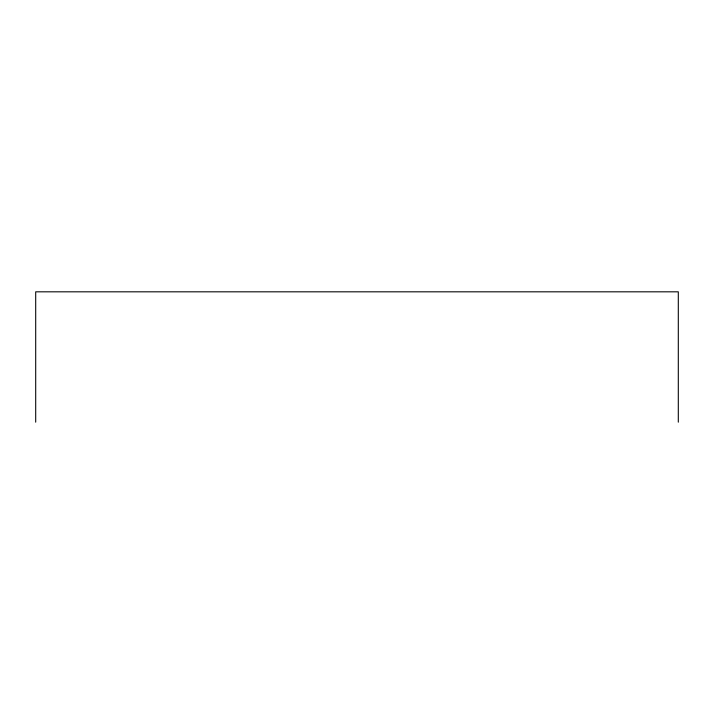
<?xml version="1.0" encoding="UTF-8"?>
<svg xmlns="http://www.w3.org/2000/svg" width="714" height="714" viewBox="0 0 714 714"><rect width="100%" height="100%" fill="white"/><g stroke="black" fill="none" stroke-linecap="round" stroke-linejoin="round"><path stroke-width="1.07" d="M678.3 422.179L678.3 291.821L35.7 291.821L35.7 422.179"/></g></svg>
